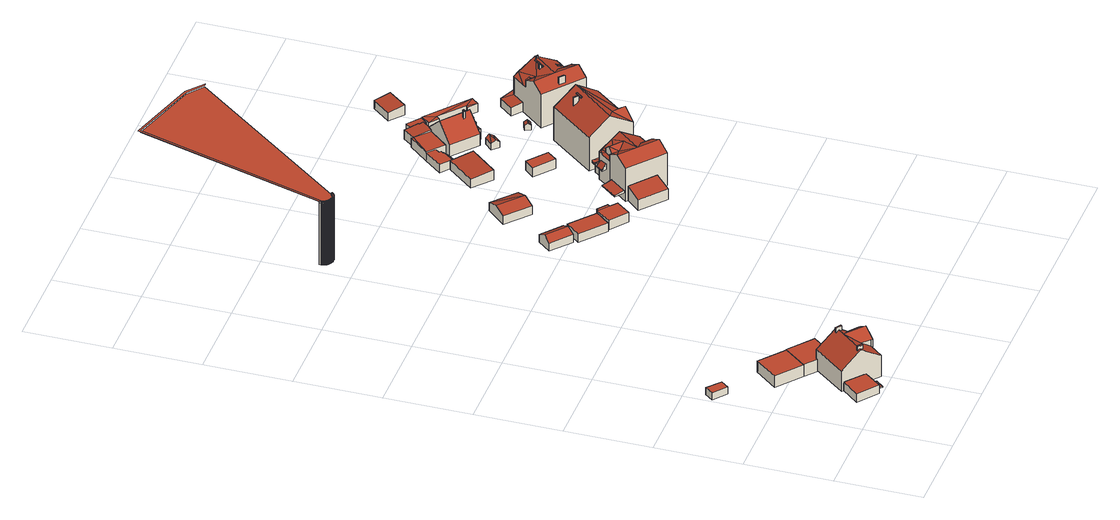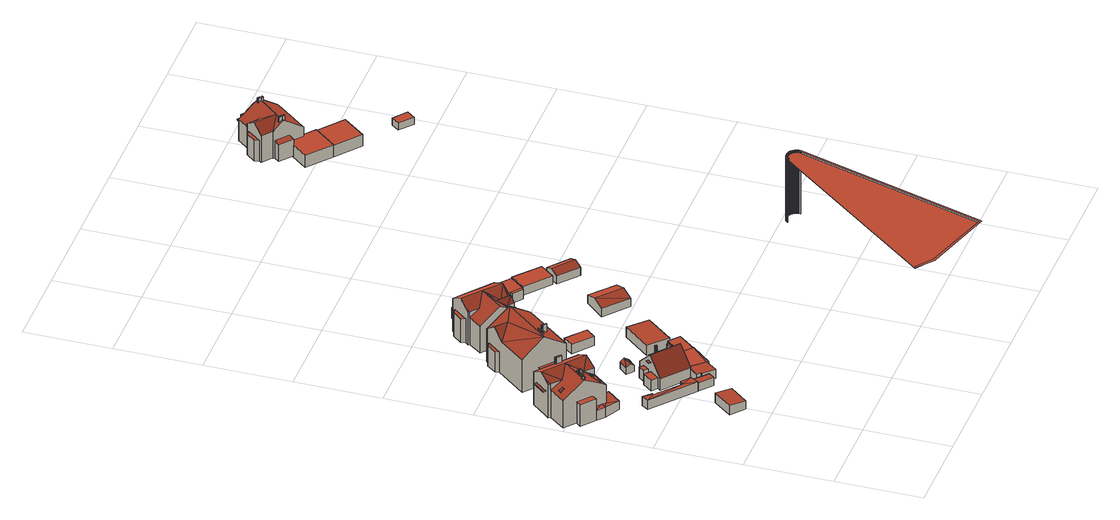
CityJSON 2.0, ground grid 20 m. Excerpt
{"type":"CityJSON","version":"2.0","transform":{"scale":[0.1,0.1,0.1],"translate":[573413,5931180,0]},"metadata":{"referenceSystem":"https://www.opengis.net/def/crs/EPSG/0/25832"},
"CityObjects":{
"building1":{"type":"Building","attributes":{"Grundfläche 2D":"9.439358","Grundhöhe NN":"0.323"},"geometry":[{"type":"Solid","lod":"3","boundaries":[[[[0,1,2,3]],[[4,5,3,2]],[[5,6,0,3]],[[6,7,1,0]],[[7,4,2,1]],[[7,6,5,4]]]],"semantics":{"surfaces":[{"type":"RoofSurface"},{"type":"WallSurface"},{"type":"GroundSurface"}],"values":[[0,1,1,1,1,2]]}}]},
"building2":{"type":"Building","attributes":{"Grundfläche 2D":"29.060220","Grundhöhe NN":"0.564"},"children":["building2-1"],"geometry":[{"type":"Solid","lod":"3","boundaries":[[[[8,9,10,11,12,13,14]],[[15,16,10,9,8,14,17,18]],[[11,10,16,19]],[[12,11,19,20]],[[20,21,17,14,13,12]],[[18,17,21,20,19,16,15]]]],"semantics":{"surfaces":[{"type":"RoofSurface"},{"type":"WallSurface"},{"type":"GroundSurface"}],"values":[[0,1,1,1,1,2]]}}]},
"building2-1":{"type":"BuildingInstallation","parents":["building2"],"geometry":[{"type":"MultiSurface","lod":"3","boundaries":[[[22,23,24,25]],[[26,27,25,24]],[[27,28,22,25]],[[28,29,23,22]],[[29,26,24,23]],[[29,28,27,26]]],"semantics":{"surfaces":[{"type":"RoofSurface"},{"type":"WallSurface"},{"type":"OuterCeilingSurface"}],"values":[0,1,1,1,1,2]}}]},
"building3":{"type":"Building","attributes":{"Grundfläche 2D":"109.578558","Grundhöhe NN":"0.639"},"children":["building3-1","building3-2"],"geometry":[{"type":"Solid","lod":"3","boundaries":[[[[30,31,32,33,34,35,36,37,38]],[[39,40,35,34,41,42]],[[35,40,43,44,45]],[[46,47,35,45,48,49,50]],[[51,52,53,54,38,37,36,55,46,50,56,57]],[[36,37,36,35]],[[55,36,35,47,46]],[[55,46,50,46]],[[58,59,60,61,62,63]],[[64,65,66,67]],[[33,41,34]],[[61,60,68,69]],[[63,62,61,69,70]],[[58,63,70,71]],[[66,65,72,73]],[[64,67,74,75]],[[67,66,73,74]],[[76,32,31,30,38,54,53,52,77,18]],[[33,32,76,78]],[[41,33,78,79,42]],[[64,75,80,44,43,40,39,42,79,72,65]],[[45,44,80,81]],[[48,45,81,82]],[[59,58,71,83,57,56,50,49,48,82,68,60]],[[52,51,57,83,77]],[[68,82,81,80,75,74,73,72,79,78,76,18,77,83,71,70,69]]]],"semantics":{"surfaces":[{"type":"RoofSurface"},{"type":"WallSurface"},{"type":"GroundSurface"}],"values":[[0,0,0,0,0,0,0,0,0,0,1,1,1,1,1,1,1,1,1,1,1,1,1,1,1,2]]}}]},
"building3-1":{"type":"BuildingInstallation","parents":["building3"],"geometry":[{"type":"MultiSurface","lod":"3","boundaries":[[[84,85,86,87,88,89,90,91,92]],[[93,94,86,85]],[[94,95,37,96,97,90,89,88,87,86]],[[97,98,91,90]],[[36,84,92,91,98,99]],[[85,84,36,93]]],"semantics":{"surfaces":[{"type":"RoofSurface"},{"type":"WallSurface"}],"values":[0,1,1,1,1,1]}}]},
"building3-2":{"type":"BuildingInstallation","parents":["building3"],"geometry":[{"type":"MultiSurface","lod":"3","boundaries":[[[100,101,102,103,104,105,106]],[[107,108,101,100]],[[109,104,103,102,101,108,55,47]],[[109,110,105,104]],[[105,110,46,106]],[[100,106,46,107]]],"semantics":{"surfaces":[{"type":"RoofSurface"},{"type":"WallSurface"}],"values":[0,1,1,1,1,1]}}]},
"building4":{"type":"Building","attributes":{"Grundfläche 2D":"95.081611","Grundhöhe NN":"0.423"},"geometry":[{"type":"Solid","lod":"3","boundaries":[[[[111,112,113,114]],[[115,116,117,118,119,120,121,122]],[[111,114,123,124]],[[112,111,124,125]],[[113,112,125,126]],[[121,120,127,128]],[[122,121,128,129]],[[115,122,129,130]],[[116,115,130,131]],[[117,116,131,132]],[[117,132,123,114,118]],[[118,114,113,119]],[[119,113,126,127,120]],[[127,126,125,124,123,132,131,130,129,128]]]],"semantics":{"surfaces":[{"type":"RoofSurface"},{"type":"WallSurface"},{"type":"GroundSurface"}],"values":[[0,0,1,1,1,1,1,1,1,1,1,1,1,2]]}}]},
"building5":{"type":"Building","attributes":{"Grundfläche 2D":"5924.829675","Grundhöhe NN":"5.526"},"geometry":[{"type":"MultiSurface","lod":"3","boundaries":[[[133,134,135,136]],[[134,133,137,138]],[[133,139,140,137]],[[139,133,136,141]],[[134,142,143,135]],[[142,134,138,144]],[[139,145,146,140]],[[145,139,141,147]],[[142,148,149,143]],[[148,142,144,150]],[[148,151,152,149]],[[151,148,150,153]],[[145,154,155,146]],[[156,152,151,157]],[[157,151,153,158]],[[154,145,147,159]],[[157,160,161,156]],[[160,157,158,162]],[[163,161,160,164]],[[164,160,162,165]],[[164,166,167,163]],[[166,164,165,168]],[[169,170,171,172]],[[173,171,170,174]],[[172,175,176,169]],[[177,173,174,178]],[[179,176,175,180]],[[166,181,182,167]],[[183,179,180,184]],[[181,166,168,185]],[[186,183,184,187]],[[188,177,178,189]],[[187,190,191,186]],[[192,182,181,193]],[[193,181,185,194]],[[195,191,190,196]],[[193,197,198,192]],[[197,193,194,199]],[[200,195,196,201]],[[201,202,203,200]],[[197,204,205,198]],[[204,197,199,206]],[[207,203,202,208]],[[204,209,210,205]],[[209,204,206,211]],[[212,207,208,213]],[[209,214,215,210]],[[216,212,213,217]],[[214,209,211,218]],[[219,216,217,220]],[[214,221,222,215]],[[221,214,218,223]],[[224,219,220,225]],[[221,226,227,222]],[[226,221,223,228]],[[225,229,230,224]],[[231,227,226,232]],[[232,226,228,233]],[[234,230,229,235]],[[235,236,237,234]],[[232,238,239,231]],[[238,232,233,240]],[[236,241,242,237]],[[238,243,244,239]],[[243,238,240,245]],[[246,242,241,247]],[[243,248,249,244]],[[248,243,245,250]],[[251,246,247,252]],[[248,253,254,249]],[[253,248,250,255]],[[256,251,252,257]],[[253,258,259,254]],[[257,260,261,256]],[[258,253,255,262]],[[260,263,264,261]],[[258,265,266,259]],[[265,258,262,267]],[[268,264,263,269]],[[265,270,271,266]],[[270,265,267,272]],[[273,268,269,274]],[[270,275,276,271]],[[275,270,272,277]],[[274,278,279,273]],[[275,280,281,276]],[[280,275,277,282]],[[283,279,278,284]],[[280,285,286,281]],[[285,280,282,287]],[[288,283,284,289]],[[285,290,291,286]],[[292,288,289,293]],[[290,285,287,294]],[[293,295,296,292]],[[290,297,298,291]],[[297,290,294,299]],[[297,300,301,298]],[[300,297,299,302]],[[273,279,283,288,292,296,303,304,305,189,178,174,170,169,176,179,183,186,191,195,200,203,207,212,216,219,224,230,234,237,242,246,251,256,261,264,268]],[[289,284,278,274,269,263,260,257,252,247,241,236,235,229,225,220,217,213,208,202,201,196,190,187,184,180,175,172,171,173,177,188,306,307,308,309,310,311,312,313,314,315,159,147,141,136,135,143,149,152,156,161,163,167,182,192,198,205,210,215,222,227,231,239,244,249,254,259,266,271,276,281,286,291,298,301,295,293]]],"semantics":{"surfaces":[{"type":"WallSurface"},{"type":"RoofSurface"}],"values":[0,0,0,0,0,0,0,0,0,0,0,0,0,0,0,0,0,0,0,0,0,0,0,0,0,0,0,0,0,0,0,0,0,0,0,0,0,0,0,0,0,0,0,0,0,0,0,0,0,0,0,0,0,0,0,0,0,0,0,0,0,0,0,0,0,0,0,0,0,0,0,0,0,0,0,0,0,0,0,0,0,0,0,0,0,0,0,0,0,0,0,0,0,0,0,0,0,0,0,1,1]}}]},
"building6":{"type":"Building","attributes":{"Grundfläche 2D":"23.393824","Grundhöhe NN":"0.463"},"geometry":[{"type":"Solid","lod":"3","boundaries":[[[[316,317,318,319]],[[320,316,319,321]],[[321,319,318,322,323]],[[320,321,323,324]],[[317,316,320,324,325]],[[318,317,325,322]],[[323,322,325,324]]]],"semantics":{"surfaces":[{"type":"RoofSurface"},{"type":"WallSurface"},{"type":"GroundSurface"}],"values":[[0,0,1,1,1,1,2]]}}]},
"building7":{"type":"Building","attributes":{"Grundfläche 2D":"55.771555","Grundhöhe NN":"0.463"},"geometry":[{"type":"Solid","lod":"3","boundaries":[[[[326,327,328,329]],[[330,331,332,333]],[[332,334,335,336,337,333]],[[338,339,329,328]],[[339,340,326,329]],[[340,341,327,326]],[[341,338,328,327]],[[330,333,342,343]],[[331,330,343,344]],[[332,331,344,345]],[[335,334,346,347]],[[336,335,347,348]],[[337,336,348,349]],[[337,349,342,333]],[[332,345,346,334]],[[341,340,339,338]],[[348,347,346,345,344,343,342,349]]]],"semantics":{"surfaces":[{"type":"RoofSurface"},{"type":"WallSurface"},{"type":"GroundSurface"}],"values":[[0,0,0,1,1,1,1,1,1,1,1,1,1,1,1,2,2]]}}]},
"building8":{"type":"Building","attributes":{"Grundfläche 2D":"42.393405","Grundhöhe NN":"0.540"},"geometry":[{"type":"Solid","lod":"3","boundaries":[[[[350,351,352,353]],[[354,353,355]],[[350,353,354]],[[355,353,352,356,357]],[[354,355,357,358]],[[351,350,354,358,359]],[[352,351,359,356]],[[357,356,359,358]]]],"semantics":{"surfaces":[{"type":"RoofSurface"},{"type":"WallSurface"},{"type":"GroundSurface"}],"values":[[0,0,0,1,1,1,1,2]]}}]},
"building9":{"type":"Building","attributes":{"Grundfläche 2D":"31.122272","Grundhöhe NN":"0.549"},"geometry":[{"type":"Solid","lod":"3","boundaries":[[[[360,361,362,363]],[[364,365,363,362]],[[365,366,360,363]],[[366,367,361,360]],[[367,364,362,361]],[[365,364,367,366]]]],"semantics":{"surfaces":[{"type":"RoofSurface"},{"type":"WallSurface"},{"type":"GroundSurface"}],"values":[[0,1,1,1,1,2]]}}]},
"building10":{"type":"Building","attributes":{"Grundfläche 2D":"121.689162","Grundhöhe NN":"0.564"},"children":["building10-1","building10-2","building10-3"],"geometry":[{"type":"Solid","lod":"3","boundaries":[[[[368,369,370,371]],[[369,372,373,374,375,376,377,378]],[[369,378,370]],[[379,380,381,382,383,384,385]],[[381,386,382]],[[386,387,382]],[[387,388,382]],[[380,389,390,391,381]],[[392,390,389]],[[393,394,381,391,395]],[[394,396,397,381]],[[370,398,396]],[[396,398,397]],[[370,378,398]],[[381,397,386]],[[398,399,397]],[[398,400,401,399]],[[397,399,386]],[[399,387,386]],[[402,403,404,405,406]],[[404,403,407]],[[404,407,408]],[[409,410,411,412,413,414]],[[415,416,417,418]],[[391,390,395]],[[378,400,398]],[[377,376,375,387,399,401,400,378]],[[388,387,375,374]],[[419,420,406,405]],[[421,422,368,371]],[[373,372,369,368,422,423,374]],[[382,388,374,423,424,383]],[[379,385,384,383,424,425]],[[415,426,427,392,389,380,379,425,428,416]],[[395,390,392,427,429]],[[393,395,429,430]],[[371,370,396,394,393,430,431,414,413,408,407,432,421]],[[420,433,403,402,406]],[[403,433,432,407]],[[434,409,414,431]],[[419,405,404,412,411,410,409,434,435]],[[412,404,408,413]],[[417,416,428,436]],[[415,418,437,426]],[[418,417,436,437]],[[435,434,431,430,429,427,426,437,436,428,425,424,423,422,421,432,433,420,419]]]],"semantics":{"surfaces":[{"type":"RoofSurface"},{"type":"WallSurface"},{"type":"GroundSurface"}],"values":[[0,0,0,0,0,0,0,0,0,0,0,0,0,0,0,0,0,0,0,0,0,0,0,0,1,1,1,1,1,1,1,1,1,1,1,1,1,1,1,1,1,1,1,1,1,2]]}}]},
"building10-1":{"type":"BuildingInstallation","parents":["building10"],"geometry":[{"type":"MultiSurface","lod":"3","boundaries":[[[438,439,440,441,442]],[[442,441,443,444]],[[438,442,444,445]],[[439,438,445,446]],[[441,440,439,446,443]],[[444,443,446,445]]],"semantics":{"surfaces":[{"type":"RoofSurface"},{"type":"WallSurface"},{"type":"OuterCeilingSurface"}],"values":[0,1,1,1,1,2]}}]},
"building10-2":{"type":"BuildingInstallation","parents":["building10"],"geometry":[{"type":"MultiSurface","lod":"3","boundaries":[[[447,448,449,450,451]],[[451,450,452,453,447]],[[454,448,447,453]],[[449,448,454,455]],[[455,452,450,449]],[[452,455,454,453]]],"semantics":{"surfaces":[{"type":"RoofSurface"},{"type":"WallSurface"},{"type":"OuterCeilingSurface"}],"values":[0,1,1,1,1,2]}}]},
"building10-3":{"type":"BuildingInstallation","parents":["building10"],"geometry":[{"type":"MultiSurface","lod":"3","boundaries":[[[456,457,458,459,460]],[[461,462,458,457]],[[459,458,462,463,464]],[[457,456,460,465,466]],[[463,462,461,457,466,467]],[[460,459,464,465]],[[463,467,466,465,464]]],"semantics":{"surfaces":[{"type":"RoofSurface"},{"type":"WallSurface"},{"type":"OuterCeilingSurface"}],"values":[0,0,1,1,1,1,2]}}]},
"building11":{"type":"Building","attributes":{"Grundfläche 2D":"46.575046","Grundhöhe NN":"0.569"},"geometry":[{"type":"Solid","lod":"3","boundaries":[[[[468,469,470,471]],[[472,473,471,470]],[[473,474,468,471]],[[474,475,469,468]],[[475,472,470,469]],[[475,474,473,472]]]],"semantics":{"surfaces":[{"type":"RoofSurface"},{"type":"WallSurface"},{"type":"GroundSurface"}],"values":[[0,1,1,1,1,2]]}}]},
"building12":{"type":"Building","attributes":{"Grundfläche 2D":"16.297442","Grundhöhe NN":"0.695"},"geometry":[{"type":"Solid","lod":"3","boundaries":[[[[476,477,478,479]],[[480,481,479,478]],[[481,482,476,479]],[[482,483,477,476]],[[483,480,478,477]],[[483,482,481,480]]]],"semantics":{"surfaces":[{"type":"RoofSurface"},{"type":"WallSurface"},{"type":"GroundSurface"}],"values":[[0,1,1,1,1,2]]}}]},
"building13":{"type":"Building","attributes":{"Grundfläche 2D":"1.043475","Grundhöhe NN":"0.150"},"geometry":[{"type":"Solid","lod":"3","boundaries":[[[[484,485,486,487]],[[488,489,485,484]],[[489,490,486,485]],[[490,491,487,486]],[[491,488,484,487]],[[490,489,488,491]]]],"semantics":{"surfaces":[{"type":"RoofSurface"},{"type":"WallSurface"},{"type":"GroundSurface"}],"values":[[0,1,1,1,1,2]]}}]},
"building14":{"type":"Building","attributes":{"Grundfläche 2D":"129.055930","Grundhöhe NN":"0.500"},"children":["building14-1","building14-2"],"geometry":[{"type":"Solid","lod":"3","boundaries":[[[[492,493,494,495,496]],[[497,498,499,500,501,496,495,494]],[[502,503,504]],[[505,506,502,504,507,508]],[[509,510,511,512,513,514,515,516,517,518,519,520]],[[521,522,523,524]],[[525,526,527,528,529,502,530]],[[526,525,531]],[[532,533,534,535,536]],[[537,538,536,535]],[[532,536,538,539]],[[540,534,533,532,539,541]],[[503,542,543,517,504]],[[544,508,507,504,517,516,545]],[[506,505,508,544,546]],[[502,547,542,503]],[[518,517,543,548]],[[519,518,548,549]],[[520,519,549,550]],[[551,552,553,511,510,509,520,550]],[[512,511,553,554]],[[513,512,554,555]],[[514,513,555,556]],[[516,515,557,545]],[[515,514,556,557]],[[522,521,558,559]],[[523,522,559,560]],[[524,523,560,561]],[[506,530,502]],[[530,506,546,562,525]],[[526,531,563,564]],[[527,526,564,565]],[[528,527,565,566]],[[529,528,566,567]],[[502,529,567,547]],[[537,535,534,540,558,521,524,561,568,498,497,494,493,569]],[[525,500,499,498,568,563,531]],[[496,501,500,525,562,570,492]],[[493,492,570,569]],[[559,558,540,541,539,538,537,569,570,562,546,544,545,557,556,555,554,553,552,551,550,549,548,543,542,547,567,566,565,564,563,568,561,560]]]],"semantics":{"surfaces":[{"type":"RoofSurface"},{"type":"WallSurface"},{"type":"GroundSurface"}],"values":[[0,0,0,0,0,0,0,0,0,1,1,1,1,1,1,1,1,1,1,1,1,1,1,1,1,1,1,1,1,1,1,1,1,1,1,1,1,1,1,2]]}}]},
"building14-1":{"type":"BuildingInstallation","parents":["building14"],"geometry":[{"type":"MultiSurface","lod":"3","boundaries":[[[571,572,573,574]],[[574,573,575,576]],[[571,574,576,577]],[[572,571,577,578]],[[573,572,578,575]]],"semantics":{"surfaces":[{"type":"RoofSurface"},{"type":"WallSurface"}],"values":[0,1,1,1,1]}}]},
"building14-2":{"type":"BuildingInstallation","parents":["building14"],"geometry":[{"type":"MultiSurface","lod":"3","boundaries":[[[579,580,581,582]],[[579,582,583,584]],[[579,584,585,580]],[[582,581,586,583]],[[581,580,585,586]],[[586,585,584,583]]],"semantics":{"surfaces":[{"type":"RoofSurface"},{"type":"WallSurface"},{"type":"OuterCeilingSurface"}],"values":[0,1,1,1,1,2]}}]},
"building15":{"type":"Building","attributes":{"Grundfläche 2D":"161.141278","Grundhöhe NN":"0.703"},"children":["building15-1","building15-2"],"geometry":[{"type":"Solid","lod":"3","boundaries":[[[[587,588,589,590,591,592]],[[593,594,592]],[[592,594,587]],[[595,594,593]],[[596,594,595]],[[597,587,596]],[[587,594,596]],[[598,599,600,601]],[[602,603,604,605]],[[590,589,606,607]],[[593,592,591,590,607,608]],[[602,609,610,597,596,595,593,608,611,603]],[[598,612,606,589,588,587,597,610,613,599]],[[600,599,613,614]],[[601,600,614,615]],[[598,601,615,612]],[[604,603,611,616]],[[602,605,617,609]],[[605,604,616,617]],[[612,615,614,613,610,609,617,616,611,608,607,606]]]],"semantics":{"surfaces":[{"type":"RoofSurface"},{"type":"WallSurface"},{"type":"GroundSurface"}],"values":[[0,0,0,0,0,0,0,0,0,1,1,1,1,1,1,1,1,1,1,2]]}}]},
"building15-1":{"type":"BuildingInstallation","parents":["building15"],"geometry":[{"type":"MultiSurface","lod":"3","boundaries":[[[618,619,620,621,622]],[[620,619,623,624]],[[621,620,624,625]],[[622,621,625,626]],[[623,619,618,622,626,627]]],"semantics":{"surfaces":[{"type":"RoofSurface"},{"type":"WallSurface"}],"values":[0,1,1,1,1]}}]},
"building15-2":{"type":"BuildingInstallation","parents":["building15"],"geometry":[{"type":"MultiSurface","lod":"3","boundaries":[[[628,629,630,631]],[[632,633,629,628]],[[630,629,633,634,635]],[[635,636,631,630]],[[632,628,631,636]]],"semantics":{"surfaces":[{"type":"RoofSurface"},{"type":"WallSurface"}],"values":[0,1,1,1,1]}}]},
"building16":{"type":"Building","attributes":{"Grundfläche 2D":"4.980988","Grundhöhe NN":"0.740"},"geometry":[{"type":"Solid","lod":"3","boundaries":[[[[637,638,639]],[[637,639,640]],[[641,640,642]],[[637,640,641]],[[639,638,643,644]],[[642,640,639,644,645]],[[641,642,645,646]],[[643,638,637,641,646]],[[645,644,643,646]]]],"semantics":{"surfaces":[{"type":"RoofSurface"},{"type":"WallSurface"},{"type":"GroundSurface"}],"values":[[0,0,0,0,1,1,1,1,2]]}}]},
"building17":{"type":"Building","attributes":{"Grundfläche 2D":"7.215952","Grundhöhe NN":"0.500"},"geometry":[{"type":"Solid","lod":"3","boundaries":[[[[647,648,649,650]],[[648,647,651,652]],[[649,648,652,653]],[[650,649,653,654]],[[647,650,654,651]],[[652,651,654,653]]]],"semantics":{"surfaces":[{"type":"RoofSurface"},{"type":"WallSurface"},{"type":"GroundSurface"}],"values":[[0,1,1,1,1,2]]}}]},
"building18":{"type":"Building","attributes":{"Grundfläche 2D":"1.980598","Grundhöhe NN":"0.724"},"geometry":[{"type":"Solid","lod":"3","boundaries":[[[[655,656,657,658]],[[659,657,656]],[[660,659,656,655,661]],[[658,657,662,663]],[[661,655,658,663,664]],[[660,661,664,665]],[[662,657,659,660,665]],[[664,663,662,665]]]],"semantics":{"surfaces":[{"type":"RoofSurface"},{"type":"WallSurface"},{"type":"GroundSurface"}],"values":[[0,0,0,1,1,1,1,2]]}}]},
"building19":{"type":"Building","attributes":{"Grundfläche 2D":"22.053709","Grundhöhe NN":"0.500"},"geometry":[{"type":"Solid","lod":"3","boundaries":[[[[666,667,668]],[[669,667,666]],[[666,668,670]],[[669,666,671]],[[672,671,673]],[[669,671,672]],[[674,675,668,667]],[[675,676,670,668]],[[676,677,666,670]],[[677,678,671,666]],[[678,679,673,671]],[[679,680,672,673]],[[680,681,669,672]],[[681,674,667,669]],[[677,676,675,674,681,680,679,678]]]],"semantics":{"surfaces":[{"type":"RoofSurface"},{"type":"WallSurface"},{"type":"GroundSurface"}],"values":[[0,0,0,0,0,0,1,1,1,1,1,1,1,1,2]]}}]},
"building20":{"type":"Building","attributes":{"Grundfläche 2D":"22.643784","Grundhöhe NN":"0.497"},"geometry":[{"type":"Solid","lod":"3","boundaries":[[[[682,683,684,685]],[[686,687,685,684]],[[687,688,682,685]],[[688,689,683,682]],[[689,686,684,683]],[[689,688,687,686]]]],"semantics":{"surfaces":[{"type":"RoofSurface"},{"type":"WallSurface"},{"type":"GroundSurface"}],"values":[[0,1,1,1,1,2]]}}]},
"building21":{"type":"Building","attributes":{"Grundfläche 2D":"141.093987","Grundhöhe NN":"0.736"},"children":["building21-1","building21-2","building21-3","building21-4","building21-5","building21-6","building21-7"],"geometry":[{"type":"Solid","lod":"3","boundaries":[[[[690,691,692,693,694]],[[692,695,696,697]],[[697,693,692]],[[698,696,695]],[[699,696,698]],[[700,701,702,703,704]],[[705,702,701,700,693,706]],[[707,702,705,706,693,697,708]],[[709,710,704]],[[710,711,700,704]],[[694,693,700]],[[700,712,694]],[[713,714,715,716]],[[717,718,719]],[[719,720,717]],[[721,722,718]],[[722,719,718]],[[723,724,722,721]],[[711,712,700]],[[697,696,708]],[[691,690,725,726]],[[727,699,698,695,692,691,726,728,729]],[[708,696,699,727,730]],[[707,708,730,731]],[[714,713,720,719,722,709,704,703,702,707,731,732]],[[733,725,690,694,712,711,710,709,722,724,734]],[[715,714,732,735]],[[715,735,736,717,716]],[[716,717,720,713]],[[718,717,736,737]],[[721,718,737,738]],[[723,721,738,739]],[[724,723,739,734]],[[729,728,726,725,733,734,739,738,737,736,735,732,731,730,727]]]],"semantics":{"surfaces":[{"type":"RoofSurface"},{"type":"WallSurface"},{"type":"GroundSurface"}],"values":[[0,0,0,0,0,0,0,0,0,0,0,0,0,0,0,0,0,0,1,1,1,1,1,1,1,1,1,1,1,1,1,1,1,2]]}}]},
"building21-1":{"type":"BuildingInstallation","parents":["building21"],"geometry":[{"type":"MultiSurface","lod":"3","boundaries":[[[740,741,742,743,744,745]],[[746,747,748,743,742,741]],[[748,749,744,743]],[[749,750,745,744]],[[750,751,746,741,740,745]]],"semantics":{"surfaces":[{"type":"RoofSurface"},{"type":"WallSurface"}],"values":[0,1,1,1,1]}}]},
"building21-2":{"type":"BuildingInstallation","parents":["building21"],"geometry":[{"type":"MultiSurface","lod":"3","boundaries":[[[752,753,754,755]],[[755,754,756,757]],[[752,755,757,758]],[[753,752,758,759]],[[754,753,759,756]]],"semantics":{"surfaces":[{"type":"RoofSurface"},{"type":"WallSurface"}],"values":[0,1,1,1,1]}}]},
"building21-3":{"type":"BuildingInstallation","parents":["building21"],"geometry":[{"type":"MultiSurface","lod":"3","boundaries":[[[760,761,762,763,764,765]],[[766,767,762,761]],[[768,763,762,767,706]],[[768,769,764,763]],[[770,766,761,760,765,764,769,705]]],"semantics":{"surfaces":[{"type":"RoofSurface"},{"type":"WallSurface"}],"values":[0,1,1,1,1]}}]},
"building21-4":{"type":"BuildingInstallation","parents":["building21"],"geometry":[{"type":"MultiSurface","lod":"3","boundaries":[[[771,772,773,774]],[[774,773,775,776]],[[771,774,776,777]],[[772,771,777,778]],[[773,772,778,775]]],"semantics":{"surfaces":[{"type":"RoofSurface"},{"type":"WallSurface"}],"values":[0,1,1,1,1]}}]},
"building21-5":{"type":"BuildingInstallation","parents":["building21"],"geometry":[{"type":"MultiSurface","lod":"3","boundaries":[[[779,780,781,782]],[[783,784,780,779]],[[781,780,784,785]],[[785,701,786,782,781]],[[786,783,779,782]]],"semantics":{"surfaces":[{"type":"RoofSurface"},{"type":"WallSurface"}],"values":[0,1,1,1,1]}}]},
"building21-6":{"type":"BuildingInstallation","parents":["building21"],"geometry":[{"type":"MultiSurface","lod":"3","boundaries":[[[787,788,789,790]],[[791,792,789,788]],[[793,794,787,790]],[[794,791,788,787]],[[792,793,790,789]]],"semantics":{"surfaces":[{"type":"RoofSurface"},{"type":"WallSurface"}],"values":[0,1,1,1,1]}}]},
"building21-7":{"type":"BuildingInstallation","parents":["building21"],"geometry":[{"type":"MultiSurface","lod":"3","boundaries":[[[795,796,797,798,799]],[[799,798,797,800,801,802]],[[795,799,802,803]],[[796,795,803,804]],[[797,796,804,800]],[[800,804,803,802,801]]],"semantics":{"surfaces":[{"type":"RoofSurface"},{"type":"WallSurface"},{"type":"OuterCeilingSurface"}],"values":[0,1,1,1,1,2]}}]}
},
"vertices":[
[19,354,21],[4,335,21],[36,311,21],[50,328,21],[36,311,3],[50,328,3],[19,354,3],[4,335,3],
[158,48,28],[153,52,28],[118,80,28],[86,40,28],[131,5,28],[132,7,28],[162,44,28],[153,52,6],[118,80,6],[162,44,6],[158,48,6],[86,40,6],[131,5,6],[132,7,6],
[139,0,20],[154,18,20],[147,25,21],[132,7,21],[147,25,18],[132,7,18],[139,0,18],[154,18,18],
[158,48,90],[162,44,86],[193,20,60],[219,52,60],[201,68,76],[198,105,94],[159,59,94],[157,56,94],[153,52,94],[228,54,80],[240,70,94],[219,52,75],[223,49,75],[253,86,80],[257,91,75],[234,109,75],[211,123,94],[209,119,94],[235,111,75],[232,113,78],[215,127,94],[172,155,58],[114,83,58],[118,80,62],[148,56,90],[209,120,94],[203,136,84],[175,159,58],[203,136,51],[221,122,51],[232,113,51],[242,125,49],[214,148,49],[213,149,49],[253,86,59],[228,54,59],[238,54,59],[256,75,59],[232,113,6],[242,125,6],[213,149,6],[203,136,6],[228,54,6],[238,54,6],[256,75,6],[253,86,6],[193,20,6],[114,83,6],[219,52,6],[223,49,6],[257,91,6],[234,109,6],[235,111,6],[175,159,6],
[159,59,101],[155,63,101],[152,60,101],[156,57,101],[157,56,101],[157,55,101],[162,52,101],[164,54,101],[161,57,101],[155,63,90],[152,60,90],[156,57,93],[157,55,94],[162,52,90],[164,54,90],[161,57,93],
[206,127,101],[203,124,101],[209,120,101],[209,119,101],[215,115,101],[217,118,101],[211,123,101],[206,127,89],[203,124,89],[215,115,89],[217,118,89],
[130,275,33],[88,223,33],[145,177,33],[187,229,33],[213,149,35],[214,148,35],[243,184,35],[187,229,35],[145,177,35],[172,155,35],[175,159,35],[203,136,35],[187,229,4],[130,275,4],[88,223,4],[145,177,4],[172,155,4],[175,159,4],[203,136,4],[213,149,4],[214,148,4],[243,184,4],
[156,1248,214],[156,1246,214],[156,1246,218],[156,1248,218],[156,1248,55],[156,1246,55],[155,1249,214],[155,1249,55],[155,1249,218],[157,1245,214],[157,1245,218],[157,1245,55],[155,1251,214],[155,1251,55],[155,1251,218],[157,1243,214],[157,1243,218],[157,1243,55],[158,1242,214],[158,1242,218],[158,1242,55],[155,1255,214],[155,1255,55],[159,1240,218],[159,1240,214],[159,1240,55],[155,1255,218],[160,1239,214],[160,1239,218],[160,1239,55],[161,1238,218],[161,1238,214],[161,1238,55],[162,1237,214],[162,1237,218],[162,1237,55],[159,1247,214],[159,1248,214],[159,1248,218],[159,1247,218],[159,1250,218],[159,1250,214],[160,1246,218],[160,1246,214],[158,1251,218],[158,1251,214],[160,1245,214],[160,1245,218],[164,1235,214],[164,1235,218],[161,1243,214],[161,1243,218],[164,1235,55],[162,1242,214],[162,1242,218],[159,1255,218],[159,1255,214],[163,1241,218],[163,1241,214],[165,1235,218],[165,1235,214],[165,1235,55],[164,1240,214],[164,1240,218],[166,1234,214],[166,1234,218],[166,1234,55],[165,1239,214],[165,1239,218],[166,1238,218],[166,1238,214],[168,1233,214],[168,1233,218],[168,1233,55],[167,1237,214],[167,1237,218],[169,1232,214],[169,1232,218],[169,1232,55],[168,1237,214],[168,1237,218],[171,1232,214],[171,1232,218],[169,1236,214],[169,1236,218],[171,1232,55],[171,1236,214],[171,1236,218],[172,1232,214],[172,1232,218],[172,1232,55],[172,1235,214],[172,1235,218],[174,1231,214],[174,1231,218],[174,1231,55],[173,1235,218],[173,1235,214],[176,1231,218],[176,1231,214],[176,1231,55],[174,1235,214],[174,1235,218],[176,1234,218],[176,1234,214],[177,1231,214],[177,1231,218],[177,1231,55],[177,1234,218],[177,1234,214],[179,1231,214],[179,1231,218],[179,1231,55],[179,1234,214],[179,1234,218],[180,1231,214],[180,1231,218],[180,1231,55],[180,1235,214],[180,1235,218],[182,1231,214],[182,1231,218],[182,1231,55],[181,1235,214],[181,1235,218],[184,1232,214],[184,1232,218],[183,1235,218],[183,1235,214],[184,1232,55],[184,1236,218],[184,1236,214],[185,1232,214],[185,1232,218],[185,1232,55],[185,1236,214],[185,1236,218],[187,1233,214],[187,1233,218],[187,1233,55],[187,1237,214],[187,1237,218],[188,1234,214],[188,1234,218],[188,1234,55],[188,1238,218],[188,1238,214],[190,1235,214],[190,1235,218],[190,1235,55],[189,1238,214],[189,1238,218],[191,1236,214],[191,1236,218],[191,1236,55],[190,1239,214],[190,1239,218],[192,1237,214],[192,1237,218],[191,1240,214],[191,1240,218],[192,1237,55],[192,1241,218],[192,1241,214],[193,1238,214],[193,1238,218],[193,1238,55],[194,1239,214],[194,1239,218],[194,1239,55],[489,1617,214],[450,1646,214],[288,1694,214],[288,1694,218],[450,1646,218],[489,1617,218],[494,1617,218],[454,1650,218],[453,1650,218],[451,1651,218],[289,1698,218],[285,1699,218],[193,1384,218],
[479,807,34],[491,822,25],[445,860,25],[433,845,34],[466,792,25],[420,830,25],[445,860,5],[420,830,5],[466,792,5],[491,822,5],
[526,734,27],[554,767,27],[496,815,27],[469,782,27],[588,754,29],[565,772,29],[561,767,29],[584,749,29],[559,768,29],[533,735,29],[574,703,29],[600,736,29],[496,815,5],[469,782,5],[526,734,5],[554,767,5],[584,749,5],[588,754,5],[565,772,5],[561,767,5],[559,768,5],[533,735,5],[574,703,5],[600,736,5],
[504,975,36],[484,953,26],[538,906,26],[557,928,36],[523,997,26],[577,950,26],[538,906,5],[577,950,5],[523,997,5],[484,953,5],
[621,697,32],[679,649,32],[705,682,43],[648,728,43],[705,682,5],[648,728,5],[621,697,5],[679,649,5],
[705,811,75],[702,806,75],[711,807,79],[706,811,75],[697,800,74],[690,791,74],[682,780,74],[687,777,78],[693,785,79],[695,787,79],[702,796,79],[725,666,90],[744,690,107],[702,725,107],[663,757,107],[643,732,90],[648,728,90],[705,682,90],[700,765,90],[687,777,90],[682,780,90],[758,707,95],[761,716,90],[743,731,90],[764,714,90],[785,747,75],[746,779,107],[761,716,75],[730,791,95],[722,762,103],[716,785,90],[693,785,103],[702,796,90],[695,787,101],[746,810,30],[726,827,30],[742,805,30],[745,802,30],[750,807,30],[711,807,34],[730,791,34],[775,778,64],[746,802,64],[745,802,64],[742,805,64],[730,791,64],[763,764,64],[758,707,67],[731,673,67],[741,674,67],[760,696,67],[745,802,6],[750,807,6],[706,811,6],[705,811,6],[682,780,6],[643,732,6],[725,666,6],[758,707,6],[764,714,6],[731,673,6],[761,716,6],[785,747,6],[763,764,6],[711,807,6],[726,827,6],[775,778,6],[746,802,6],[741,674,6],[760,696,6],
[628,752,25],[647,737,30],[663,757,30],[677,774,30],[658,789,25],[677,774,23],[658,789,23],[628,752,23],[647,737,23],
[702,806,58],[694,813,46],[681,797,46],[690,791,59],[691,792,59],[690,791,44],[702,806,44],[694,813,44],[681,797,44],
[767,806,32],[731,836,32],[746,810,29],[776,784,29],[784,792,32],[730,836,32],[724,828,29],[724,828,27],[776,784,27],[784,792,27],[731,836,27],[730,836,27],
[589,1059,28],[633,1022,31],[685,1084,32],[641,1121,29],[685,1084,6],[641,1121,6],[589,1059,6],[633,1022,6],
[667,946,30],[712,910,31],[730,932,31],[686,968,31],[730,932,7],[686,968,7],[667,946,7],[712,910,7],
[664,1137,23],[652,1122,23],[656,1119,23],[668,1134,23],[664,1137,1],[652,1122,1],[656,1119,1],[668,1134,1],
[688,1137,34],[747,1089,34],[773,1120,73],[755,1134,73],[713,1168,73],[792,1144,42],[798,1151,34],[740,1198,34],[739,1199,34],[734,1193,42],[699,1222,28],[696,1225,28],[657,1179,28],[712,1169,28],[733,1193,28],[675,1164,28],[694,1148,28],[664,1137,26],[664,1138,26],[669,1144,26],[667,1145,26],[672,1151,26],[667,1155,26],[668,1155,26],[675,1164,26],[657,1179,26],[624,1139,26],[649,1119,26],[652,1122,26],[775,1122,32],[788,1111,32],[806,1133,32],[792,1144,32],[739,1199,32],[755,1218,32],[746,1224,31],[748,1226,31],[720,1249,28],[733,1193,32],[740,1198,32],[777,1107,32],[771,1111,32],[768,1114,32],[758,1101,32],[767,1094,32],[758,1101,5],[767,1094,5],[777,1107,5],[768,1114,5],[771,1111,5],[696,1225,5],[657,1179,5],[694,1148,5],[675,1164,5],[733,1193,5],[699,1222,5],[624,1139,5],[649,1119,5],[652,1122,5],[664,1137,5],[664,1138,5],[669,1144,5],[667,1145,5],[672,1151,5],[667,1155,5],[668,1155,5],[775,1122,5],[788,1111,5],[806,1133,5],[792,1144,5],[739,1199,5],[740,1198,5],[755,1218,5],[746,1224,5],[748,1226,5],[720,1249,5],[798,1151,5],[747,1089,5],[688,1137,5],
[752,1124,84],[754,1127,84],[751,1129,84],[749,1126,84],[751,1129,66],[749,1126,63],[752,1124,63],[754,1127,66],
[775,1122,56],[768,1114,56],[771,1111,56],[778,1119,56],[778,1119,54],[775,1122,54],[768,1114,54],[771,1111,54],
[854,911,128],[829,932,106],[811,946,91],[725,840,91],[731,836,96],[767,806,128],[811,770,91],[803,814,113],[829,793,113],[848,815,91],[897,876,91],[829,932,56],[865,902,56],[877,915,56],[840,945,56],[841,808,59],[816,777,59],[826,777,59],[843,799,59],[811,946,7],[725,840,7],[811,770,7],[841,808,7],[897,876,7],[816,777,7],[829,932,7],[865,902,7],[877,915,7],[840,945,7],[826,777,7],[843,799,7],
[821,890,123],[819,888,123],[821,886,123],[834,901,123],[832,903,123],[819,888,120],[821,886,122],[834,901,122],[832,903,120],[821,890,120],
[807,902,129],[805,900,129],[814,892,129],[816,895,129],[807,902,108],[805,900,108],[811,894,113],[814,892,116],[816,895,116],
[759,1072,30],[752,1078,23],[735,1060,23],[742,1053,30],[766,1065,23],[749,1046,23],[752,1078,7],[735,1060,7],[749,1046,7],[766,1065,7],
[746,1253,26],[735,1239,25],[764,1214,25],[776,1229,26],[746,1253,5],[735,1239,5],[764,1214,5],[776,1229,5],
[841,1014,25],[840,1014,25],[831,1002,20],[843,1008,20],[828,1008,25],[825,1015,20],[837,1021,20],[831,1002,7],[843,1008,7],[837,1021,7],[825,1015,7],
[790,1199,27],[777,1227,29],[762,1208,27],[874,1147,29],[783,1191,27],[846,1151,27],[862,1131,27],[843,1147,26],[777,1227,5],[762,1208,5],[783,1191,5],[790,1199,5],[846,1151,5],[843,1147,5],[862,1131,5],[874,1147,5],
[773,1301,26],[805,1275,30],[840,1318,30],[808,1343,26],[840,1318,5],[808,1343,5],[773,1301,5],[805,1275,5],
[845,985,93],[933,913,93],[952,936,109],[906,974,110],[864,1007,109],[963,949,100],[966,962,93],[945,980,93],[963,950,99],[971,958,93],[903,1014,94],[940,1028,106],[954,1033,110],[952,1035,108],[921,1060,85],[951,1029,110],[949,1026,110],[996,999,77],[966,962,77],[912,1067,77],[890,1040,77],[883,1031,77],[883,1031,94],[939,1045,62],[970,1020,62],[979,1031,62],[948,1057,62],[948,1057,32],[931,1071,32],[921,1060,32],[939,1045,31],[894,1090,28],[912,1067,31],[867,1058,28],[890,1040,31],[845,985,7],[933,913,7],[971,958,7],[963,949,7],[963,950,7],[966,962,7],[996,999,7],[970,1020,7],[883,1031,7],[890,1040,7],[979,1031,7],[948,1057,7],[931,1071,7],[894,1090,7],[867,1058,7],
[971,990,86],[969,992,88],[965,987,88],[964,987,88],[971,981,83],[976,987,83],[969,992,87],[965,987,87],[964,987,87],[971,981,82],[976,987,82],[971,990,85],
[920,1012,113],[922,1010,113],[925,1014,113],[923,1016,113],[925,1014,104],[923,1016,102],[920,1012,102],[922,1010,104],
[950,1029,114],[949,1030,114],[947,1028,114],[950,1025,114],[952,1027,114],[951,1029,114],[949,1030,108],[947,1028,108],[950,1025,109],[952,1027,109],[950,1029,110],
[898,949,114],[900,952,114],[889,961,114],[887,958,114],[889,961,98],[887,958,96],[898,949,96],[900,952,98],
[925,1005,108],[944,1029,108],[942,1030,108],[923,1007,108],[925,1005,107],[944,1029,107],[942,1030,106],[923,1007,106],
[894,1031,84],[901,1026,89],[904,1030,89],[898,1036,84],[901,1026,88],[904,1030,88],[898,1036,83],[894,1031,83],
[945,918,71],[968,946,71],[963,950,71],[963,949,71],[940,922,71],[963,950,69],[963,949,69],[940,922,69],[945,918,69],[968,946,69]
]}
